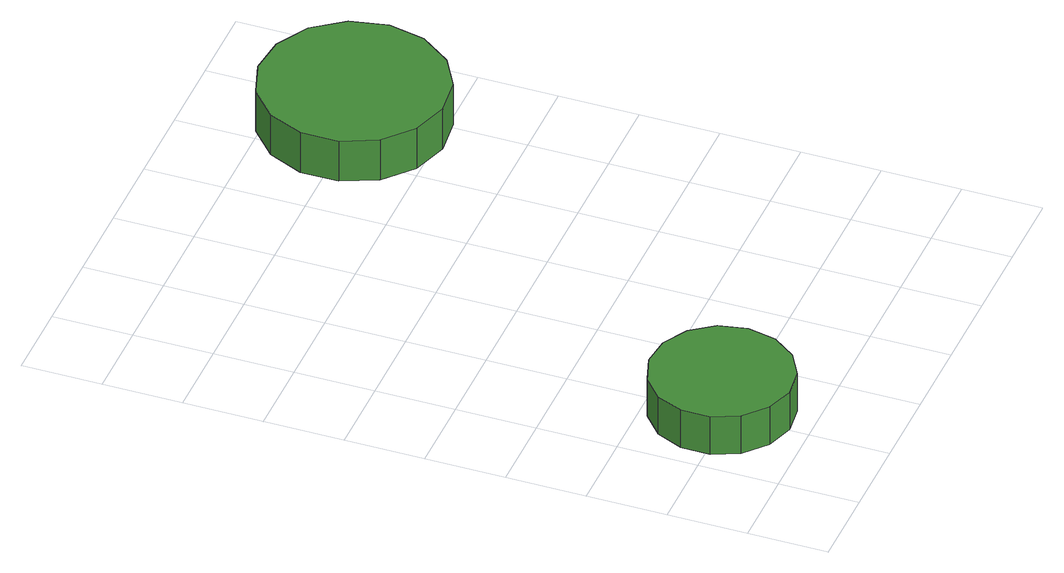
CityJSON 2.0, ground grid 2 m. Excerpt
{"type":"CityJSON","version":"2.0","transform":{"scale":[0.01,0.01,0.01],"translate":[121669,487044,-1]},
"CityObjects":{
"tree1":{"type":"SolitaryVegetationObject","attributes":{"function":"something"},"geometry":[{"type":"MultiSurface","lod":"1","boundaries":[[[0,1,2,3,4,5,6,7,8,9,10,11,12,13,14]],[[15,16,17,18,19,20,21,22,23,24,25,26,27,28,29]],[[0,29,28,1]],[[1,28,27,2]],[[2,27,26,3]],[[3,26,25,4]],[[4,25,24,5]],[[5,24,23,6]],[[6,23,22,7]],[[7,22,21,8]],[[8,21,20,9]],[[9,20,19,10]],[[10,19,18,11]],[[11,18,17,12]],[[12,17,16,13]],[[13,16,15,14]],[[14,15,29,0]]]}]},
"tree2":{"type":"SolitaryVegetationObject","attributes":{"function":"something"},"geometry":[{"type":"MultiSurface","lod":"1","boundaries":[[[30,31,32,33,34,35,36,37,38,39,40,41,42,43,44]],[[45,46,47,48,49,50,51,52,53,54,55,56,57,58,59]],[[30,59,58,31]],[[31,58,57,32]],[[32,57,56,33]],[[33,56,55,34]],[[34,55,54,35]],[[35,54,53,36]],[[36,53,52,37]],[[37,52,51,38]],[[38,51,50,39]],[[39,50,49,40]],[[40,49,48,41]],[[41,48,47,42]],[[42,47,46,43]],[[43,46,45,44]],[[44,45,59,30]]]}]}
},
"vertices":[
[395,224,167],[380,295,167],[337,354,167],[274,390,167],[202,398,167],[133,375,167],[78,327,167],[49,260,167],[49,187,167],[78,121,167],[133,72,167],[202,49,167],[274,57,167],[337,93,167],[380,152,167],[380,152,58],[337,93,58],[274,57,58],[202,49,58],[133,72,58],[78,121,58],[49,187,58],[49,260,58],[78,327,58],[133,375,58],[202,398,58],[274,390,58],[337,354,58],[380,295,58],[395,224,58],
[1174,1409,172],[1154,1503,172],[1097,1581,172],[1014,1628,172],[919,1638,172],[828,1609,172],[757,1545,172],[718,1457,172],[718,1362,172],[757,1274,172],[828,1210,172],[919,1180,172],[1014,1190,172],[1097,1238,172],[1154,1316,172],[1154,1316,56],[1097,1238,56],[1014,1190,56],[919,1180,56],[828,1210,56],[757,1274,56],[718,1362,56],[718,1457,56],[757,1545,56],[828,1609,56],[919,1638,56],[1014,1628,56],[1097,1581,56],[1154,1503,56],[1174,1409,56]
]}
